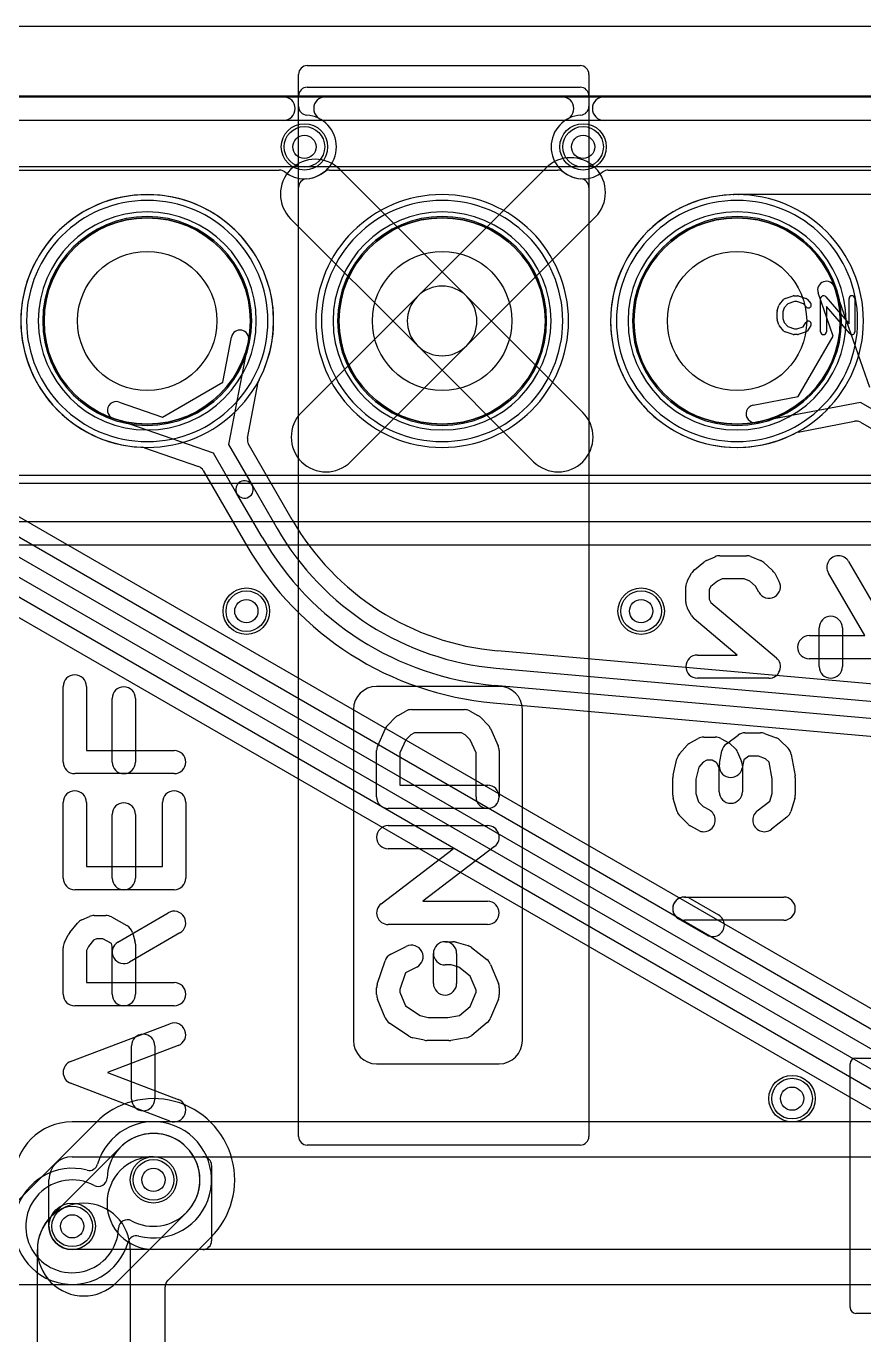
# Model space of a CAD drawing. Extents: x 0 to 57.1, y 0 to 59.8.
# Drawn here: x 11.4 to 18.62, y 48.57 to 59.84 of the extents above; entities that cross this region are included whole.
import ezdxf

# ---------------------------------------------------------------- set-up
doc = ezdxf.new("R2010")
doc.units = 0
for name, color, linetype in [('Hole', 1, 'CONTINUOUS'), ('L1', 3, 'CONTINUOUS'), ('L2', 3, 'CONTINUOUS'), ('L3', 3, 'CONTINUOUS'), ('L4', 3, 'CONTINUOUS'), ('MetalMask-A', 176, 'CONTINUOUS'), ('Outline', 7, 'CONTINUOUS'), ('PartsArea-A', 111, 'CONTINUOUS'), ('PartsArea-B', 111, 'CONTINUOUS'), ('PartsSilk-A', 221, 'CONTINUOUS'), ('PartsSilk-B', 221, 'CONTINUOUS'), ('Resist-A', 2, 'CONTINUOUS'), ('Resist-B', 2, 'CONTINUOUS'), ('Silk-A', 140, 'CONTINUOUS'), ('Silk-B', 140, 'CONTINUOUS')]:
    doc.layers.add(name, color=color, linetype=linetype)

msp = doc.modelspace()

# ---------------------------------------------------------------- linework, layer by layer
at = {"layer": 'Hole'}
for centre, radius in [((13.8, 58.8), 0.1), ((16.2, 58.8), 0.1), ((12.446, 57.3), 0.6), ((14.986, 57.3), 0.6), ((17.526, 57.3), 0.6), ((13.3, 54.8), 0.1), ((16.7, 54.8), 0.1), ((18, 50.6), 0.1), ((12.5, 49.9), 0.1), ((11.8, 49.5), 0.1)]:
    msp.add_circle(centre, radius, dxfattribs=at)
at = {"layer": 'L1'}
for p, q in [((4.46017, 59.23996), (52.83039, 59.23996)), ((14.10513, 58.60513), (15.19813, 57.51213)), ((14.77387, 57.51213), (15.88087, 58.61913)), ((17.51153, 58.38895), (17.49769, 58.38895)), ((20.05153, 58.38895), (17.54047, 58.38895)), ((14.77387, 57.08787), (13.68087, 58.18087)), ((16.30513, 58.19487), (15.19813, 57.08787)), ((13.77387, 56.51213), (14.77387, 57.51213)), ((15.19813, 57.51213), (16.19813, 56.51213)), ((18.3537, 57.16931), (18.22409, 57.54247)), ((18.36579, 57.59169), (18.66554, 56.72869)), ((18.05303, 56.64853), (18.3537, 57.16931)), ((15.19813, 57.08787), (14.19813, 56.08787)), ((15.77387, 56.08787), (14.77387, 57.08787)), ((8.50554, 56.72869), (20.53442, 49.7838)), ((17.66507, 56.5742), (18.05303, 56.64853)), ((20.45942, 49.6539), (8.43054, 56.59879)), ((18.59053, 56.59879), (17.69329, 56.42688)), ((23.31072, 53.87359), (18.59053, 56.59879)), ((8.42812, 56.42695), (32.43747, 42.56512)), ((18.05299, 56.34303), (18.53647, 56.43567)), ((18.58811, 56.42696), (27.98006, 51.00449)), ((32.8121, 43.21495), (10.50149, 56.09597)), ((10.4265, 55.96602), (32.7375, 43.08476)), ((32.6625, 42.95486), (10.3515, 55.83612))]:
    msp.add_line(p, q, dxfattribs=at)
for centre, radius in [((13.8, 58.8), 0.2), ((16.2, 58.8), 0.2), ((12.446, 57.3), 0.889), ((14.986, 57.3), 0.889), ((17.526, 57.3), 0.889), ((13.3, 54.8), 0.2), ((16.7, 54.8), 0.2), ((18, 50.6), 0.2), ((12.5, 49.9), 0.2), ((11.8, 49.5), 0.2)]:
    msp.add_circle(centre, radius, dxfattribs=at)
for centre, radius, start, end in [((13.893, 58.393), 0.3, 45, -135), ((16.093, 58.407), 0.3, -45, 135), ((12.446, 57.3), 1.08904, 90, -90), ((12.446, 57.3), 1.08904, -90, 90), ((14.986, 57.3), 1.08904, 90, -90), ((14.986, 57.3), 1.08904, -90, 90), ((17.52601, 57.29999), 1.08905, 91.818011, 116.568345), ((17.48908, 58.46345), 0.075, -88.181455, -83.407547), ((17.51153, 58.46395), 0.075, -90, -89.289474), ((17.526, 57.3), 1.08904, 89.287628, 90.712372), ((17.54047, 58.46395), 0.075, -90.710526, -90), ((17.5258, 57.2999), 1.08904, 116.556346, -63.422714), ((18.29494, 57.56708), 0.075, 19.154853, -160.846058), ((14.986, 57.3), 0.3, 45, -135), ((14.986, 57.3), 0.3, 135, -45), ((14.986, 57.3), 0.3, -45, 135), ((14.986, 57.3), 0.3, -135, 45), ((13.986, 56.3), 0.3, 135, -45), ((15.986, 56.3), 0.3, -135, 45), ((17.67918, 56.50054), 0.075, 100.843977, -79.153387), ((18.55061, 56.36201), 0.075, 59.999272, 100.866485), ((18.0466, 56.25887), 0.075, 116.530886, 116.582134), ((17.52661, 57.30032), 1.08905, -63.467183, -62.398232), ((18.0671, 56.26937), 0.07501, 100.843977, 118.604973), ((12.49999, 49.89999), 0.50003, -104.652931, 164.252135), ((11.8, 49.5), 0.50005, 75.235092, -15.747243), ((11.94655, 50.05606), 0.075, -104.762617, -15.752305), ((12.35346, 49.34393), 0.075, 75.418981, 164.247695), ((12.35453, 49.34366), 0.075, 75.348593, 76.262082)]:
    msp.add_arc(centre, radius, start, end, dxfattribs=at)
at = {"layer": 'L2'}
for p, q in [((4.46017, 59.23996), (52.83039, 59.23996)), ((12.005, 50.395), (11.16862, 49.55862)), ((11.61716, 49.58284), (12.21716, 50.18284)), ((12.78284, 49.61716), (12.18284, 49.01716)), ((12.62256, 49.03256), (12.995, 49.405)), ((11.5, 43.5), (11.5, 49.3)), ((12.3, 49.3), (12.3, 43.5)), ((12.60004, 43.5), (12.60004, 48.97897))]:
    msp.add_line(p, q, dxfattribs=at)
for centre in [(13.8, 58.8), (16.2, 58.8), (13.3, 54.8), (16.7, 54.8), (18, 50.6), (12.5, 49.9), (11.8, 49.5)]:
    msp.add_circle(centre, 0.2, dxfattribs=at)
for centre, radius, start, end in [((12.446, 57.3), 0.90004, 90, -90), ((12.446, 57.3), 0.90004, -90, 90), ((14.986, 57.3), 0.90004, 90, -90), ((14.986, 57.3), 0.90004, -90, 90), ((17.526, 57.3), 0.90004, 90, -90), ((17.526, 57.3), 0.90004, -90, 90), ((12.50002, 49.90002), 0.70004, -45.002315, 135.002315), ((12.5, 49.9), 0.4, -45, 135), ((11.9, 49.3), 0.4, 0, 180), ((11.9, 49.3), 0.4, 135, -45), ((12.67504, 48.97897), 0.075, 135.005402, 180), ((12.67559, 48.97953), 0.075, 135, 135.605024)]:
    msp.add_arc(centre, radius, start, end, dxfattribs=at)
at = {"layer": 'L3'}
msp.add_line((4.46017, 59.23996), (52.83039, 59.23996), dxfattribs=at)
for centre in [(13.8, 58.8), (16.2, 58.8), (13.3, 54.8), (16.7, 54.8), (18, 50.6)]:
    msp.add_circle(centre, 0.2, dxfattribs=at)
for centre, radius, start, end in [((12.446, 57.3), 0.90004, 90, -90), ((12.446, 57.3), 0.90004, -90, 90), ((14.986, 57.3), 0.90004, 90, -90), ((14.986, 57.3), 0.90004, -90, 90), ((17.526, 57.3), 0.90004, 90, -90), ((17.526, 57.3), 0.90004, -90, 90), ((12.5, 49.9), 0.40004, -118.313948, 177.803842), ((11.8, 49.5), 0.40004, 61.686052, -2.196158), ((12.02531, 49.91821), 0.075, -118.311104, -2.200836), ((12.27469, 49.48179), 0.075, 61.688896, 177.799164)]:
    msp.add_arc(centre, radius, start, end, dxfattribs=at)
at = {"layer": 'L4'}
for p, q in [((4.46017, 59.23996), (52.83039, 59.23996)), ((14.10513, 58.60513), (15.19813, 57.51213)), ((14.77387, 57.51213), (15.88087, 58.61913)), ((14.77387, 57.08787), (13.68087, 58.18087)), ((16.30513, 58.19487), (15.19813, 57.08787)), ((13.77387, 56.51213), (14.77387, 57.51213)), ((15.19813, 57.51213), (16.19813, 56.51213)), ((13.09747, 56.77297), (13.1718, 57.16093)), ((13.31912, 57.13271), (13.1472, 56.23546)), ((15.19813, 57.08787), (14.19813, 56.08787)), ((15.77387, 56.08787), (14.77387, 57.08787)), ((12.57669, 56.4723), (13.09747, 56.77297)), ((13.31033, 56.28952), (13.40297, 56.77301)), ((12.20353, 56.60191), (12.57669, 56.4723)), ((13.0173, 56.16046), (12.15431, 56.46021)), ((12.42389, 56.20775), (12.88892, 56.04623)), ((13.21903, 55.81105), (13.0173, 56.16046)), ((13.1472, 56.23546), (13.34893, 55.88605)), ((13.69456, 55.58748), (13.31904, 56.23791)), ((12.92926, 56.01288), (13.30479, 55.36244)), ((13.43473, 55.43745), (13.21903, 55.81105)), ((13.34893, 55.88605), (13.56463, 55.51245)), ((40.37051, 52.25507), (15.46423, 54.45885)), ((15.451, 54.30941), (27.93935, 53.20439)), ((27.92613, 53.05497), (15.43778, 54.15999)), ((15.42457, 54.01053), (40.33081, 51.80675)), ((28.02467, 50.40004), (11.8, 50.40004)), ((11.8, 50.1), (12.92503, 50.1)), ((12.5, 50.1), (28.02467, 50.1)), ((13, 50.02503), (13, 49.37497)), ((11.6, 49.5), (11.6, 49.9)), ((12.92503, 49.3), (11.8, 49.3)), ((28.02467, 49.3), (12.5, 49.3)), ((10.9, 49), (28.02464, 49))]:
    msp.add_line(p, q, dxfattribs=at)
for centre, radius in [((13.8, 58.8), 0.2), ((16.2, 58.8), 0.2), ((12.446, 57.3), 0.889), ((14.986, 57.3), 0.889), ((17.526, 57.3), 0.889), ((13.3, 54.8), 0.2), ((16.7, 54.8), 0.2), ((18, 50.6), 0.2), ((12.5, 49.9), 0.2), ((11.8, 49.5), 0.2)]:
    msp.add_circle(centre, radius, dxfattribs=at)
for centre, radius, start, end in [((13.893, 58.393), 0.3, 45, -135), ((16.093, 58.407), 0.3, -45, 135), ((12.44599, 57.3), 1.08904, -27.657782, -92.299736), ((14.986, 57.3), 1.08904, 90, -90), ((14.986, 57.3), 1.08904, -90, 90), ((17.526, 57.3), 1.08904, 90, -90), ((17.526, 57.3), 1.08904, -90, 90), ((14.986, 57.3), 0.3, 45, -135), ((14.986, 57.3), 0.3, 135, -45), ((14.986, 57.3), 0.3, -45, 135), ((14.986, 57.3), 0.3, -135, 45), ((13.24546, 57.14682), 0.075, -10.843977, 169.153387), ((13.47663, 56.7589), 0.075, 152.304078, 169.156023), ((13.47702, 56.75967), 0.075, 152.345001, 152.963446), ((12.17892, 56.53106), 0.075, 70.845147, -109.153942), ((13.986, 56.3), 0.3, 135, -45), ((15.986, 56.3), 0.3, -135, 45), ((13.38399, 56.27541), 0.075, 169.156023, -149.999272), ((12.39928, 56.1369), 0.075, 70.845147, 87.699925), ((12.86431, 55.97538), 0.075, 30.000728, 70.845147), ((13.28398, 55.84855), 0.075, 30.000728, -149.999777), ((13.28398, 55.84855), 0.075, -149.999272, 29.999554), ((15.66473, 56.72496), 2.27496, -149.99996, -95.056227), ((15.66473, 56.72497), 2.425, -149.999448, -95.056393), ((15.66474, 56.72497), 2.72504, -149.999777, -95.056287), ((15.66473, 56.72497), 2.575, -149.999443, -95.056376), ((11.8, 49.9), 0.50004, 90, 180), ((11.8, 49.9), 0.2, 90, 180), ((12.5, 49.7), 0.4, 90, -90), ((12.92503, 50.02503), 0.07497, 0, 90), ((11.8, 49.5), 0.2, 180, -90), ((12.92503, 49.37497), 0.07497, -90, 0)]:
    msp.add_arc(centre, radius, start, end, dxfattribs=at)
at = {"layer": 'MetalMask-A'}
for centre, start, end in [((12.446, 57.3), 0, 180), ((14.986, 57.3), 0, 180), ((17.526, 57.3), 0, 180), ((12.446, 57.3), 180, 0), ((14.986, 57.3), 180, 0), ((17.526, 57.3), 180, 0)]:
    msp.add_arc(centre, 0.889, start, end, dxfattribs=at)
at = {"layer": 'Outline'}
msp.add_line((1, 59.84), (53.11, 59.84), dxfattribs=at)
at = {"layer": 'PartsArea-A'}
for p, q in [((5.716, 58.63), (31.876, 58.63)), ((31.876, 55.97), (5.716, 55.97))]:
    msp.add_line(p, q, dxfattribs=at)
at = {"layer": 'PartsArea-B'}
for centre, start, end in [((12.446, 57.3), 0, 180), ((14.986, 57.3), 0, 180), ((17.526, 57.3), 0, 180), ((12.446, 57.3), 180, 0), ((14.986, 57.3), 180, 0), ((17.526, 57.3), 180, 0)]:
    msp.add_arc(centre, 0.889, start, end, dxfattribs=at)
at = {"layer": 'PartsSilk-A'}
for p, q in [((13.75, 50.275), (13.75, 59.425)), ((13.825, 59.5), (16.175, 59.5)), ((16.25, 59.425), (16.25, 50.275)), ((5.216, 59.2316), (32.376, 59.2316)), ((32.376, 59.0284), (5.3176, 59.0284)), ((17.94116, 57.49418), (18.0106, 57.5164)), ((18.01822, 57.51759), (18.046, 57.51759)), ((18.0539, 57.51631), (18.12057, 57.49409)), ((18.28998, 57.50886), (18.49044, 57.27499)), ((17.87214, 57.38894), (17.88603, 57.43339)), ((17.89108, 57.44239), (17.92997, 57.48683)), ((17.93218, 57.41344), (17.921, 57.37766)), ((17.96302, 57.44868), (17.93218, 57.41344)), ((18.02212, 57.46759), (17.96302, 57.44868)), ((18.04194, 57.46759), (18.02212, 57.46759)), ((18.09802, 57.4489), (18.04194, 57.46759)), ((18.12123, 57.42104), (18.09802, 57.4489)), ((18.13188, 57.48637), (18.15965, 57.45304)), ((18.246, 57.20741), (18.246, 57.49259)), ((18.49646, 57.19114), (18.296, 57.42501)), ((18.296, 57.42501), (18.296, 57.20741)), ((18.49044, 57.27499), (18.49044, 57.49259)), ((18.54044, 57.49259), (18.54044, 57.20741)), ((17.871, 57.31852), (17.871, 57.38148)), ((17.88603, 57.26661), (17.87214, 57.31106)), ((17.921, 57.37766), (17.921, 57.32234)), ((17.921, 57.32234), (17.93218, 57.28656)), ((17.93218, 57.28656), (17.96302, 57.25132)), ((18.09623, 57.2505), (18.11924, 57.28732)), ((17.92997, 57.21317), (17.89108, 57.25761)), ((18.0106, 57.1836), (17.94116, 57.20582)), ((17.96302, 57.25132), (18.02212, 57.23241)), ((18.046, 57.18241), (18.01822, 57.18241)), ((18.02212, 57.23241), (18.04194, 57.23241)), ((18.04194, 57.23241), (18.09623, 57.2505)), ((18.12057, 57.20591), (18.0539, 57.18369)), ((18.16164, 57.26082), (18.13387, 57.21638)), ((5.3176, 55.5716), (32.2744, 55.5716)), ((32.376, 55.3684), (5.216, 55.3684)), ((11.72222, 53.5), (11.72222, 54.15185)), ((11.92222, 54.15185), (11.92222, 53.6)), ((15.47778, 54.15185), (14.42222, 54.15185)), ((12.14444, 53.5), (12.14444, 54.04815)), ((12.34444, 54.04815), (12.34444, 53.5)), ((14.22222, 53.95185), (14.22222, 51.1)), ((14.60699, 53.90222), (14.67365, 53.93926)), ((14.72222, 53.95185), (15.17778, 53.95185)), ((15.22635, 53.93926), (15.29301, 53.90222)), ((15.67778, 51.1), (15.67778, 53.95185)), ((14.43103, 53.64104), (14.4977, 53.78919)), ((14.51818, 53.81887), (14.58485, 53.88553)), ((15.31515, 53.88553), (15.38182, 53.81887)), ((15.4023, 53.78919), (15.46897, 53.64104)), ((14.67256, 53.6904), (14.62222, 53.57854)), ((14.71637, 53.7342), (14.67256, 53.6904)), ((14.74814, 53.75185), (14.71637, 53.7342)), ((15.15186, 53.75185), (14.74814, 53.75185)), ((15.18363, 53.7342), (15.15186, 53.75185)), ((15.22744, 53.6904), (15.18363, 53.7342)), ((15.27778, 53.57854), (15.22744, 53.6904)), ((17.12366, 53.6652), (17.19033, 53.70223)), ((17.23889, 53.71481), (17.33889, 53.71481)), ((17.38745, 53.70223), (17.45412, 53.6652)), ((17.43492, 53.65814), (17.53492, 53.73221)), ((17.59444, 53.75185), (17.72778, 53.75185)), ((17.76251, 53.74562), (17.86251, 53.70858)), ((17.89849, 53.68552), (17.96515, 53.61886)), ((11.92222, 53.6), (12.67778, 53.6)), ((14.42222, 53.2), (14.42222, 53.6)), ((14.62222, 53.57854), (14.62222, 53.3)), ((15.27778, 53.2), (15.27778, 53.57854)), ((15.47778, 53.6), (15.47778, 53.2)), ((17.03122, 53.57059), (17.09788, 53.64467)), ((17.37416, 53.48628), (17.39638, 53.59739)), ((17.472, 53.65252), (17.50533, 53.62289)), ((17.53145, 53.58601), (17.56478, 53.50453)), ((17.99286, 53.56587), (18.0262, 53.38068)), ((16.97491, 53.38601), (17.00825, 53.52675)), ((17.19698, 53.4558), (17.17222, 53.35128)), ((17.23538, 53.49847), (17.19698, 53.4558)), ((17.2648, 53.51481), (17.23538, 53.49847)), ((17.31298, 53.51481), (17.2648, 53.51481)), ((17.34736, 53.49571), (17.31298, 53.51481)), ((17.35512, 53.48882), (17.34736, 53.49571)), ((17.37222, 53.44701), (17.35512, 53.48882)), ((17.37222, 53.24444), (17.37222, 53.44701)), ((17.58494, 53.52037), (17.57028, 53.44706)), ((17.57222, 53.46667), (17.57222, 53.24444)), ((17.62744, 53.55185), (17.58494, 53.52037)), ((17.70986, 53.55185), (17.62744, 53.55185)), ((17.77254, 53.52863), (17.70986, 53.55185)), ((17.80157, 53.49959), (17.77254, 53.52863)), ((17.82778, 53.35403), (17.80157, 53.49959)), ((12.67778, 53.4), (11.82222, 53.4)), ((16.97222, 53.21481), (16.97222, 53.36296)), ((17.17222, 53.35128), (17.17222, 53.22949)), ((17.82778, 53.22949), (17.82778, 53.35403)), ((18.02778, 53.36296), (18.02778, 53.21481)), ((14.62222, 53.3), (15.37778, 53.3)), ((17.17222, 53.22949), (17.1941, 53.15659)), ((17.80784, 53.16303), (17.82778, 53.22949)), ((11.72222, 52.5), (11.72222, 53.15185)), ((11.92222, 53.15185), (11.92222, 52.6)), ((12.57778, 52.6), (12.57778, 53.15185)), ((12.77778, 53.15185), (12.77778, 52.5)), ((17.00978, 53.07496), (16.97644, 53.18607)), ((17.1941, 53.15659), (17.23303, 53.11765)), ((17.23303, 53.11765), (17.28746, 53.08742)), ((17.69972, 53.07894), (17.80784, 53.16303)), ((18.02356, 53.18607), (17.99022, 53.07496)), ((12.14444, 52.5), (12.14444, 53.04815)), ((12.34444, 53.04815), (12.34444, 52.5)), ((15.37778, 53.1), (14.52222, 53.1)), ((17.10151, 52.96633), (17.03485, 53.03299)), ((17.95583, 53.02476), (17.8225, 52.92106)), ((14.52222, 52.95185), (15.37778, 52.95185)), ((17.19032, 52.91258), (17.12365, 52.94962)), ((15.43838, 52.77231), (14.81848, 52.3)), ((14.46162, 52.27954), (15.08152, 52.75185)), ((15.08152, 52.75185), (14.52222, 52.75185)), ((11.92222, 52.6), (12.57778, 52.6)), ((12.67778, 52.4), (11.82222, 52.4)), ((17.07222, 52.33704), (17.92778, 52.33704)), ((17.12212, 52.3237), (17.36657, 52.18296)), ((14.81848, 52.3), (15.37778, 52.3)), ((11.77816, 52.02999), (11.84482, 52.11147)), ((11.88161, 52.13953), (11.94828, 52.16916)), ((11.98889, 52.17778), (12.08889, 52.17778)), ((12.13746, 52.16519), (12.27079, 52.09111)), ((12.19419, 51.94942), (12.62753, 52.20127)), ((15.37778, 52.1), (14.52222, 52.1)), ((17.26677, 52.00964), (17.02232, 52.15038)), ((17.92778, 52.13704), (17.07222, 52.13704)), ((11.73278, 51.94473), (11.76612, 52.0114)), ((12.01011, 51.97778), (11.98456, 51.96643)), ((12.06298, 51.97778), (12.01011, 51.97778)), ((12.13812, 51.93603), (12.06298, 51.97778)), ((12.72803, 52.02835), (12.29469, 51.7765)), ((12.318, 52.03243), (12.34022, 51.95836)), ((11.72222, 51.5), (11.72222, 51.9)), ((11.94002, 51.91198), (11.92222, 51.87639)), ((11.92222, 51.87639), (11.92222, 51.6)), ((11.98456, 51.96643), (11.94002, 51.91198)), ((12.14444, 51.91495), (12.13812, 51.93603)), ((12.14444, 51.5), (12.14444, 51.91495)), ((12.34444, 51.92963), (12.34444, 51.5)), ((14.54417, 51.845), (14.6775, 51.91166)), ((15.01111, 51.95185), (15.07778, 51.95185)), ((15.10619, 51.94773), (15.20619, 51.9181)), ((15.23917, 51.90116), (15.3725, 51.79746)), ((14.42735, 51.58718), (14.49402, 51.78718)), ((14.91111, 51.59259), (14.91111, 51.85185)), ((15.06328, 51.75185), (15.01111, 51.75185)), ((15.13128, 51.7317), (15.06328, 51.75185)), ((15.11111, 51.85185), (15.11111, 51.59259)), ((15.40366, 51.75639), (15.47033, 51.59343)), ((14.67066, 51.68464), (14.62222, 51.53933)), ((14.76694, 51.73278), (14.67066, 51.68464)), ((15.22866, 51.65596), (15.13128, 51.7317)), ((15.27778, 51.5359), (15.22866, 51.65596)), ((11.92222, 51.6), (12.67778, 51.6)), ((14.42222, 51.4963), (14.42222, 51.55556)), ((14.62222, 51.53933), (14.62222, 51.51596)), ((15.27778, 51.51596), (15.27778, 51.5359)), ((15.47778, 51.55556), (15.47778, 51.4963)), ((14.49634, 51.29547), (14.42967, 51.45844)), ((14.62222, 51.51596), (14.66985, 51.39954)), ((15.22798, 51.39422), (15.27778, 51.51596)), ((15.47033, 51.45844), (15.40366, 51.29547)), ((12.67778, 51.4), (11.82222, 51.4)), ((14.66985, 51.39954), (14.79549, 51.31579)), ((14.79549, 51.31579), (14.86654, 51.3)), ((15.03616, 51.3), (15.13459, 51.3164)), ((15.13459, 51.3164), (15.22798, 51.39422)), ((11.78662, 50.91938), (12.64218, 51.2453)), ((14.70009, 51.13901), (14.53342, 51.25012)), ((14.86654, 51.3), (15.03616, 51.3)), ((15.37513, 51.25651), (15.2418, 51.1454)), ((14.83387, 51.10238), (14.73387, 51.1246)), ((15.04444, 51.1), (14.85556, 51.1)), ((15.19422, 51.12358), (15.06088, 51.10136)), ((12.71338, 51.0584), (12.10312, 50.82593)), ((12.31111, 50.5963), (12.31111, 51.05556)), ((12.51111, 51.05556), (12.51111, 50.5963)), ((14.42222, 50.9), (15.47778, 50.9)), ((18.5, 48.8), (18.5, 50.9)), ((18.55, 50.95), (26.25, 50.95)), ((12.10312, 50.82593), (12.71338, 50.59345)), ((12.64218, 50.40655), (11.78662, 50.73248)), ((16.175, 50.2), (13.825, 50.2)), ((26.25, 48.75), (18.55, 48.75))]:
    msp.add_line(p, q, dxfattribs=at)
for centre, radius, start, end in [((13.825, 59.425), 0.075, 90, 180), ((16.175, 59.425), 0.075, 0, 90), ((14.986, 57.3), 1.039, 90, -90), ((14.986, 57.3), 1.039, -90, 90), ((18.01822, 57.49259), 0.025, 90, 107.746418), ((18.046, 57.49259), 0.025, 71.579545, 90), ((18.271, 57.49259), 0.025, 40.603781, 180), ((18.51544, 57.49259), 0.025, 0, 180), ((17.90989, 57.42593), 0.025, 138.811918, 162.637772), ((17.94878, 57.47037), 0.025, 107.746418, 138.811918), ((18.11267, 57.47037), 0.025, 39.790899, 71.579545), ((18.14044, 57.43704), 0.025, -140.209101, 39.800498), ((17.896, 57.38148), 0.025, 162.637772, 180), ((17.896, 57.31852), 0.025, 180, -162.637772), ((18.14044, 57.27407), 0.025, -32.005383, 147.999253), ((17.90989, 57.27407), 0.025, -162.637772, -138.811918), ((17.94878, 57.22963), 0.025, -138.811918, -107.746418), ((18.01822, 57.20741), 0.025, -107.746418, -90), ((18.046, 57.20741), 0.025, -90, -71.579545), ((18.11267, 57.22963), 0.025, -71.579545, -32.005383), ((18.271, 57.20741), 0.025, 180, 0), ((18.51544, 57.20741), 0.025, -139.396219, 0), ((11.82222, 54.15185), 0.1, 0, 180), ((12.24444, 54.04815), 0.1, 0, 180), ((14.42222, 53.95185), 0.2, 90, 180), ((15.47778, 53.95185), 0.2, 0, 90), ((14.65556, 53.81481), 0.1, 119.059056, 134.995703), ((14.72222, 53.85185), 0.1, 90, 119.058983), ((15.17778, 53.85185), 0.1, 60.940944, 90), ((15.24444, 53.81481), 0.1, 45.004051, 60.941017), ((14.58889, 53.74815), 0.1, 134.995949, 155.771451), ((15.31111, 53.74815), 0.1, 24.230097, 45.004297), ((17.23889, 53.61481), 0.1, 90, 119.048766), ((17.33889, 53.61481), 0.1, 60.948735, 90), ((17.59444, 53.65185), 0.1, 90, 126.527348), ((17.72778, 53.65185), 0.1, 69.676664, 90), ((17.82778, 53.61481), 0.1, 45, 69.67537), ((12.67778, 53.5), 0.1, -90, 90), ((14.52222, 53.6), 0.1, 155.769903, 180), ((15.37778, 53.6), 0.1, 0, 24.228549), ((17.10556, 53.5037), 0.1, 138.019601, 166.672831), ((17.17222, 53.57778), 0.1, 119.051265, 138.017916), ((17.49444, 53.57778), 0.1, 126.526127, 168.691059), ((17.40556, 53.57778), 0.1, 48.364557, 60.951234), ((17.43889, 53.54815), 0.1, 22.246131, 48.36326), ((17.89444, 53.54815), 0.1, 10.206455, 45), ((11.82222, 53.5), 0.1, 180, -90), ((12.24444, 53.5), 0.1, 180, 0), ((17.47222, 53.46667), 0.1, 168.691191, -11.308941), ((17.47222, 53.46667), 0.1, 0, 22.247381), ((17.07222, 53.36296), 0.1, 166.673855, 180), ((17.92778, 53.36296), 0.1, 0, 10.205712), ((11.82222, 53.15185), 0.1, 0, 180), ((12.67778, 53.15185), 0.1, 0, 180), ((15.37778, 53.2), 0.1, -90, 90), ((17.47222, 53.24444), 0.1, 180, 0), ((12.24444, 53.04815), 0.1, 0, 180), ((14.52222, 53.2), 0.1, 180, -90), ((15.37778, 53.2), 0.1, 180, 0), ((17.07222, 53.21481), 0.1, 180, -163.297444), ((17.92778, 53.21481), 0.1, -16.702537, 0), ((17.10556, 53.1037), 0.1, -163.297463, -135), ((17.23889, 53), 0.1, -119.056274, 60.944666), ((17.76111, 53), 0.1, 127.871466, -52.125314), ((17.89444, 53.1037), 0.1, -52.128534, -16.702556), ((14.52222, 52.85185), 0.1, 90, -90), ((15.37778, 52.85185), 0.1, -52.69692, 90), ((17.17222, 53.03704), 0.1, -135, -119.055334), ((11.82222, 52.5), 0.1, 180, -90), ((12.24444, 52.5), 0.1, 180, 0), ((12.67778, 52.5), 0.1, -90, 0), ((17.07222, 52.23704), 0.1, 60.066081, -119.930818), ((17.07222, 52.23704), 0.1, 90, -90), ((17.92778, 52.23704), 0.1, -90, 90), ((12.67778, 52.11481), 0.1, -59.835119, 120.164442), ((14.52222, 52.2), 0.1, 127.30308, -90), ((15.37778, 52.2), 0.1, -90, 90), ((11.92222, 52.04815), 0.1, 113.960744, 140.712891), ((11.98889, 52.07778), 0.1, 90, 113.961692), ((12.08889, 52.07778), 0.1, 60.940944, 90), ((12.22222, 52.0037), 0.1, 16.697049, 60.942842), ((17.31667, 52.0963), 0.1, -119.933919, 60.069182), ((11.85556, 51.96667), 0.1, 140.713818, 153.431511), ((11.82222, 51.9), 0.1, 153.429824, 180), ((12.24444, 51.86296), 0.1, 120.164881, -59.835558), ((12.24444, 51.92963), 0.1, 0, 16.698535), ((14.72222, 51.82222), 0.1, -63.434949, 116.563332), ((15.01111, 51.85185), 0.1, 90, -90), ((15.01111, 51.85185), 0.1, 0, 180), ((15.07778, 51.85185), 0.1, 73.495028, 90), ((15.17778, 51.82222), 0.1, 52.128534, 73.495028), ((14.58889, 51.75556), 0.1, 116.565051, 161.566863), ((15.31111, 51.71852), 0.1, 22.253604, 52.128534), ((12.67778, 51.5), 0.1, -90, 90), ((14.52222, 51.55556), 0.1, 161.566863, 180), ((15.01111, 51.59259), 0.1, 180, 0), ((15.37778, 51.55556), 0.1, 0, 22.253604), ((11.82222, 51.5), 0.1, 180, -90), ((12.24444, 51.5), 0.1, 180, 0), ((14.52222, 51.4963), 0.1, 180, -157.751699), ((15.37778, 51.4963), 0.1, -22.2483, 0), ((12.67778, 51.15185), 0.1, -69.145542, 110.854012), ((14.58889, 51.33333), 0.1, -157.7517, -123.688478), ((15.31111, 51.33333), 0.1, -50.192962, -22.248301), ((12.41111, 51.05556), 0.1, 0, 180), ((14.42222, 51.1), 0.2, 180, -90), ((14.75556, 51.22222), 0.1, -123.688478, -102.526943), ((14.85556, 51.2), 0.1, -102.526943, -90), ((15.04444, 51.2), 0.1, -90, -80.537678), ((15.17778, 51.22222), 0.1, -80.537678, -50.192962), ((15.47778, 51.1), 0.2, -90, 0), ((11.82222, 50.82593), 0.1, 110.854458, -110.854597), ((18.55, 50.9), 0.05, 90, 180), ((12.41111, 50.5963), 0.1, 180, 0), ((12.67778, 50.5), 0.1, -110.854458, 69.145403), ((13.825, 50.275), 0.075, 180, -90), ((16.175, 50.275), 0.075, -90, 0), ((18.55, 48.8), 0.05, 180, -90)]:
    msp.add_arc(centre, radius, start, end, dxfattribs=at)
at = {"layer": 'PartsSilk-B'}
for p, q in [((8.81651, 58.6), (13.58349, 58.6)), ((14.01651, 58.6), (15.98349, 58.6)), ((16.41651, 58.6), (21.18349, 58.6)), ((30.6, 55.9), (7, 55.9))]:
    msp.add_line(p, q, dxfattribs=at)
for centre, radius, start, end in [((13.58349, 58.525), 0.075, 51.783994, 90), ((13.8, 58.8), 0.275, -128.213046, -51.786954), ((14.01651, 58.525), 0.075, 90, 128.216006), ((15.98349, 58.525), 0.075, 51.783994, 90), ((16.2, 58.8), 0.275, -128.213046, -51.786954), ((16.41651, 58.525), 0.075, 90, 128.216006), ((12.446, 57.3), 1.039, 90, -90), ((12.446, 57.3), 1.039, -90, 90), ((14.986, 57.3), 1.039, 90, -90), ((14.986, 57.3), 1.039, -90, 90), ((17.526, 57.3), 1.039, 90, -90), ((17.526, 57.3), 1.039, -90, 90)]:
    msp.add_arc(centre, radius, start, end, dxfattribs=at)
at = {"layer": 'Resist-A'}
for centre, radius in [((13.8, 58.8), 0.175), ((16.2, 58.8), 0.175), ((12.446, 57.3), 0.889), ((14.986, 57.3), 0.889), ((17.526, 57.3), 0.889), ((13.3, 54.8), 0.175), ((16.7, 54.8), 0.175), ((18, 50.6), 0.175), ((12.5, 49.9), 0.175), ((11.8, 49.5), 0.175)]:
    msp.add_circle(centre, radius, dxfattribs=at)
for centre, start, end in [((12.446, 57.3), 0, 180), ((14.986, 57.3), 0, 180), ((17.526, 57.3), 0, 180), ((12.446, 57.3), 180, 0), ((14.986, 57.3), 180, 0), ((17.526, 57.3), 180, 0)]:
    msp.add_arc(centre, 0.939, start, end, dxfattribs=at)
at = {"layer": 'Resist-B'}
for centre, radius in [((13.8, 58.8), 0.175), ((16.2, 58.8), 0.175), ((12.446, 57.3), 0.889), ((14.986, 57.3), 0.889), ((17.526, 57.3), 0.889), ((13.3, 54.8), 0.175), ((16.7, 54.8), 0.175), ((18, 50.6), 0.175), ((12.5, 49.9), 0.175), ((11.8, 49.5), 0.175)]:
    msp.add_circle(centre, radius, dxfattribs=at)
for centre, start, end in [((12.446, 57.3), 0, 180), ((14.986, 57.3), 0, 180), ((17.526, 57.3), 0, 180), ((12.446, 57.3), 180, 0), ((14.986, 57.3), 180, 0), ((17.526, 57.3), 180, 0)]:
    msp.add_arc(centre, 0.939, start, end, dxfattribs=at)
at = {"layer": 'Silk-A'}
for p, q in [((13.825, 59.3145), (16.175, 59.3145)), ((8.78146, 59.2316), (13.61854, 59.2316)), ((13.75, 59.14911), (13.75, 59.2395)), ((13.98146, 59.2316), (16.01854, 59.2316)), ((16.25, 59.2395), (16.25, 59.14911)), ((16.38146, 59.2316), (21.21854, 59.2316)), ((13.61854, 59.0284), (8.78146, 59.0284)), ((16.01854, 59.0284), (13.98146, 59.0284)), ((21.21854, 59.0284), (16.38146, 59.0284)), ((13.75, 50.275), (13.75, 58.45089)), ((16.25, 58.45089), (16.25, 50.275)), ((7.432, 55.5716), (30.53759, 55.5716)), ((30.53759, 55.3684), (7.432, 55.3684)), ((11.72222, 53.5), (11.72222, 54.15185)), ((11.92222, 54.15185), (11.92222, 53.6)), ((15.47778, 54.15185), (14.42222, 54.15185)), ((12.14444, 53.5), (12.14444, 54.04815)), ((12.34444, 54.04815), (12.34444, 53.5)), ((14.22222, 53.95185), (14.22222, 51.1)), ((14.60699, 53.90222), (14.67365, 53.93926)), ((14.72222, 53.95185), (15.17778, 53.95185)), ((15.22635, 53.93926), (15.29301, 53.90222)), ((15.67778, 51.1), (15.67778, 53.95185)), ((14.43103, 53.64104), (14.4977, 53.78919)), ((14.51818, 53.81887), (14.58485, 53.88553)), ((15.31515, 53.88553), (15.38182, 53.81887)), ((15.4023, 53.78919), (15.46897, 53.64104)), ((14.67256, 53.6904), (14.62222, 53.57854)), ((14.71637, 53.7342), (14.67256, 53.6904)), ((14.74814, 53.75185), (14.71637, 53.7342)), ((15.15186, 53.75185), (14.74814, 53.75185)), ((15.18363, 53.7342), (15.15186, 53.75185)), ((15.22744, 53.6904), (15.18363, 53.7342)), ((15.27778, 53.57854), (15.22744, 53.6904)), ((17.12366, 53.6652), (17.19033, 53.70223)), ((17.23889, 53.71481), (17.33889, 53.71481)), ((17.38745, 53.70223), (17.45412, 53.6652)), ((17.43492, 53.65814), (17.53492, 53.73221)), ((17.59444, 53.75185), (17.72778, 53.75185)), ((17.76251, 53.74562), (17.86251, 53.70858)), ((17.89849, 53.68552), (17.96515, 53.61886)), ((11.92222, 53.6), (12.67778, 53.6)), ((14.42222, 53.2), (14.42222, 53.6)), ((14.62222, 53.57854), (14.62222, 53.3)), ((15.27778, 53.2), (15.27778, 53.57854)), ((15.47778, 53.6), (15.47778, 53.2)), ((17.03122, 53.57059), (17.09788, 53.64467)), ((17.37416, 53.48628), (17.39638, 53.59739)), ((17.472, 53.65252), (17.50533, 53.62289)), ((17.53145, 53.58601), (17.56478, 53.50453)), ((17.99286, 53.56587), (18.0262, 53.38068)), ((16.97491, 53.38601), (17.00825, 53.52675)), ((17.19698, 53.4558), (17.17222, 53.35128)), ((17.23538, 53.49847), (17.19698, 53.4558)), ((17.2648, 53.51481), (17.23538, 53.49847)), ((17.31298, 53.51481), (17.2648, 53.51481)), ((17.34736, 53.49571), (17.31298, 53.51481)), ((17.35512, 53.48882), (17.34736, 53.49571)), ((17.37222, 53.44701), (17.35512, 53.48882)), ((17.37222, 53.24444), (17.37222, 53.44701)), ((17.58494, 53.52037), (17.57028, 53.44706)), ((17.57222, 53.46667), (17.57222, 53.24444)), ((17.62744, 53.55185), (17.58494, 53.52037)), ((17.70986, 53.55185), (17.62744, 53.55185)), ((17.77254, 53.52863), (17.70986, 53.55185)), ((17.80157, 53.49959), (17.77254, 53.52863)), ((17.82778, 53.35403), (17.80157, 53.49959)), ((12.67778, 53.4), (11.82222, 53.4)), ((16.97222, 53.21481), (16.97222, 53.36296)), ((17.17222, 53.35128), (17.17222, 53.22949)), ((17.82778, 53.22949), (17.82778, 53.35403)), ((18.02778, 53.36296), (18.02778, 53.21481)), ((14.62222, 53.3), (15.37778, 53.3)), ((17.17222, 53.22949), (17.1941, 53.15659)), ((17.80784, 53.16303), (17.82778, 53.22949)), ((11.72222, 52.5), (11.72222, 53.15185)), ((11.92222, 53.15185), (11.92222, 52.6)), ((12.57778, 52.6), (12.57778, 53.15185)), ((12.77778, 53.15185), (12.77778, 52.5)), ((17.00978, 53.07496), (16.97644, 53.18607)), ((17.1941, 53.15659), (17.23303, 53.11765)), ((17.23303, 53.11765), (17.28746, 53.08742)), ((17.69972, 53.07894), (17.80784, 53.16303)), ((18.02356, 53.18607), (17.99022, 53.07496)), ((12.14444, 52.5), (12.14444, 53.04815)), ((12.34444, 53.04815), (12.34444, 52.5)), ((15.37778, 53.1), (14.52222, 53.1)), ((17.10151, 52.96633), (17.03485, 53.03299)), ((17.95583, 53.02476), (17.8225, 52.92106)), ((14.52222, 52.95185), (15.37778, 52.95185)), ((17.19032, 52.91258), (17.12365, 52.94962)), ((15.43838, 52.77231), (14.81848, 52.3)), ((14.46162, 52.27954), (15.08152, 52.75185)), ((15.08152, 52.75185), (14.52222, 52.75185)), ((11.92222, 52.6), (12.57778, 52.6)), ((12.67778, 52.4), (11.82222, 52.4)), ((17.07222, 52.33704), (17.92778, 52.33704)), ((17.12212, 52.3237), (17.36657, 52.18296)), ((14.81848, 52.3), (15.37778, 52.3)), ((11.77816, 52.02999), (11.84482, 52.11147)), ((11.88161, 52.13953), (11.94828, 52.16916)), ((11.98889, 52.17778), (12.08889, 52.17778)), ((12.13746, 52.16519), (12.27079, 52.09111)), ((12.19419, 51.94942), (12.62753, 52.20127)), ((15.37778, 52.1), (14.52222, 52.1)), ((17.26677, 52.00964), (17.02232, 52.15038)), ((17.92778, 52.13704), (17.07222, 52.13704)), ((11.73278, 51.94473), (11.76612, 52.0114)), ((12.01011, 51.97778), (11.98456, 51.96643)), ((12.06298, 51.97778), (12.01011, 51.97778)), ((12.13812, 51.93603), (12.06298, 51.97778)), ((12.72803, 52.02835), (12.29469, 51.7765)), ((12.318, 52.03243), (12.34022, 51.95836)), ((11.72222, 51.5), (11.72222, 51.9)), ((11.94002, 51.91198), (11.92222, 51.87639)), ((11.92222, 51.87639), (11.92222, 51.6)), ((11.98456, 51.96643), (11.94002, 51.91198)), ((12.14444, 51.91495), (12.13812, 51.93603)), ((12.14444, 51.5), (12.14444, 51.91495)), ((12.34444, 51.92963), (12.34444, 51.5)), ((14.54417, 51.845), (14.6775, 51.91166)), ((15.01111, 51.95185), (15.07778, 51.95185)), ((15.10619, 51.94773), (15.20619, 51.9181)), ((15.23917, 51.90116), (15.3725, 51.79746)), ((14.42735, 51.58718), (14.49402, 51.78718)), ((14.91111, 51.59259), (14.91111, 51.85185)), ((15.06328, 51.75185), (15.01111, 51.75185)), ((15.13128, 51.7317), (15.06328, 51.75185)), ((15.11111, 51.85185), (15.11111, 51.59259)), ((15.40366, 51.75639), (15.47033, 51.59343)), ((14.67066, 51.68464), (14.62222, 51.53933)), ((14.76694, 51.73278), (14.67066, 51.68464)), ((15.22866, 51.65596), (15.13128, 51.7317)), ((15.27778, 51.5359), (15.22866, 51.65596)), ((11.92222, 51.6), (12.67778, 51.6)), ((14.42222, 51.4963), (14.42222, 51.55556)), ((14.62222, 51.53933), (14.62222, 51.51596)), ((15.27778, 51.51596), (15.27778, 51.5359)), ((15.47778, 51.55556), (15.47778, 51.4963)), ((14.49634, 51.29547), (14.42967, 51.45844)), ((14.62222, 51.51596), (14.66985, 51.39954)), ((15.22798, 51.39422), (15.27778, 51.51596)), ((15.47033, 51.45844), (15.40366, 51.29547)), ((12.67778, 51.4), (11.82222, 51.4)), ((14.66985, 51.39954), (14.79549, 51.31579)), ((14.79549, 51.31579), (14.86654, 51.3)), ((15.03616, 51.3), (15.13459, 51.3164)), ((15.13459, 51.3164), (15.22798, 51.39422)), ((11.78662, 50.91938), (12.64218, 51.2453)), ((14.70009, 51.13901), (14.53342, 51.25012)), ((14.86654, 51.3), (15.03616, 51.3)), ((15.37513, 51.25651), (15.2418, 51.1454)), ((14.83387, 51.10238), (14.73387, 51.1246)), ((15.04444, 51.1), (14.85556, 51.1)), ((15.19422, 51.12358), (15.06088, 51.10136)), ((12.71338, 51.0584), (12.10312, 50.82593)), ((12.31111, 50.5963), (12.31111, 51.05556)), ((12.51111, 51.05556), (12.51111, 50.5963)), ((14.42222, 50.9), (15.47778, 50.9)), ((18.5, 48.8), (18.5, 50.9)), ((18.55, 50.95), (26.25, 50.95)), ((12.10312, 50.82593), (12.71338, 50.59345)), ((12.64218, 50.40655), (11.78662, 50.73248)), ((16.175, 50.2), (13.825, 50.2)), ((26.25, 48.75), (18.55, 48.75))]:
    msp.add_line(p, q, dxfattribs=at)
for centre, radius, start, end in [((13.825, 59.2395), 0.075, 90, 180), ((16.175, 59.2395), 0.075, 0, 90), ((13.61854, 59.13), 0.1016, -90, 90), ((13.98146, 59.13), 0.1016, 90, -90), ((16.01854, 59.13), 0.1016, -90, 90), ((16.38146, 59.13), 0.1016, 90, -90), ((13.825, 59.14911), 0.075, 180, -94.098135), ((16.175, 59.14911), 0.075, -85.901865, 0), ((13.8, 58.8), 0.275, -85.904586, 85.904586), ((16.2, 58.8), 0.275, 94.095414, -94.095414), ((13.825, 58.45089), 0.075, 94.098135, 180), ((16.175, 58.45089), 0.075, 0, 85.901865), ((14.986, 57.3), 1.039, 90, -90), ((14.986, 57.3), 1.039, -90, 90), ((11.82222, 54.15185), 0.1, 0, 180), ((12.24444, 54.04815), 0.1, 0, 180), ((14.42222, 53.95185), 0.2, 90, 180), ((15.47778, 53.95185), 0.2, 0, 90), ((14.65556, 53.81481), 0.1, 119.059056, 134.995703), ((14.72222, 53.85185), 0.1, 90, 119.058983), ((15.17778, 53.85185), 0.1, 60.940944, 90), ((15.24444, 53.81481), 0.1, 45.004051, 60.941017), ((14.58889, 53.74815), 0.1, 134.995949, 155.771451), ((15.31111, 53.74815), 0.1, 24.230097, 45.004297), ((17.23889, 53.61481), 0.1, 90, 119.048766), ((17.33889, 53.61481), 0.1, 60.948735, 90), ((17.59444, 53.65185), 0.1, 90, 126.527348), ((17.72778, 53.65185), 0.1, 69.676664, 90), ((17.82778, 53.61481), 0.1, 45, 69.67537), ((12.67778, 53.5), 0.1, -90, 90), ((14.52222, 53.6), 0.1, 155.769903, 180), ((15.37778, 53.6), 0.1, 0, 24.228549), ((17.10556, 53.5037), 0.1, 138.019601, 166.672831), ((17.17222, 53.57778), 0.1, 119.051265, 138.017916), ((17.49444, 53.57778), 0.1, 126.526127, 168.691059), ((17.40556, 53.57778), 0.1, 48.364557, 60.951234), ((17.43889, 53.54815), 0.1, 22.246131, 48.36326), ((17.89444, 53.54815), 0.1, 10.206455, 45), ((11.82222, 53.5), 0.1, 180, -90), ((12.24444, 53.5), 0.1, 180, 0), ((17.47222, 53.46667), 0.1, 168.691191, -11.308941), ((17.47222, 53.46667), 0.1, 0, 22.247381), ((17.07222, 53.36296), 0.1, 166.673855, 180), ((17.92778, 53.36296), 0.1, 0, 10.205712), ((11.82222, 53.15185), 0.1, 0, 180), ((12.67778, 53.15185), 0.1, 0, 180), ((15.37778, 53.2), 0.1, -90, 90), ((17.47222, 53.24444), 0.1, 180, 0), ((12.24444, 53.04815), 0.1, 0, 180), ((14.52222, 53.2), 0.1, 180, -90), ((15.37778, 53.2), 0.1, 180, 0), ((17.07222, 53.21481), 0.1, 180, -163.297444), ((17.92778, 53.21481), 0.1, -16.702537, 0), ((17.10556, 53.1037), 0.1, -163.297463, -135), ((17.23889, 53), 0.1, -119.056274, 60.944666), ((17.76111, 53), 0.1, 127.871466, -52.125314), ((17.89444, 53.1037), 0.1, -52.128534, -16.702556), ((14.52222, 52.85185), 0.1, 90, -90), ((15.37778, 52.85185), 0.1, -52.69692, 90), ((17.17222, 53.03704), 0.1, -135, -119.055334), ((11.82222, 52.5), 0.1, 180, -90), ((12.24444, 52.5), 0.1, 180, 0), ((12.67778, 52.5), 0.1, -90, 0), ((17.07222, 52.23704), 0.1, 60.066081, -119.930818), ((17.07222, 52.23704), 0.1, 90, -90), ((17.92778, 52.23704), 0.1, -90, 90), ((12.67778, 52.11481), 0.1, -59.835119, 120.164442), ((14.52222, 52.2), 0.1, 127.30308, -90), ((15.37778, 52.2), 0.1, -90, 90), ((11.92222, 52.04815), 0.1, 113.960744, 140.712891), ((11.98889, 52.07778), 0.1, 90, 113.961692), ((12.08889, 52.07778), 0.1, 60.940944, 90), ((12.22222, 52.0037), 0.1, 16.697049, 60.942842), ((17.31667, 52.0963), 0.1, -119.933919, 60.069182), ((11.85556, 51.96667), 0.1, 140.713818, 153.431511), ((11.82222, 51.9), 0.1, 153.429824, 180), ((12.24444, 51.86296), 0.1, 120.164881, -59.835558), ((12.24444, 51.92963), 0.1, 0, 16.698535), ((14.72222, 51.82222), 0.1, -63.434949, 116.563332), ((15.01111, 51.85185), 0.1, 90, -90), ((15.01111, 51.85185), 0.1, 0, 180), ((15.07778, 51.85185), 0.1, 73.495028, 90), ((15.17778, 51.82222), 0.1, 52.128534, 73.495028), ((14.58889, 51.75556), 0.1, 116.565051, 161.566863), ((15.31111, 51.71852), 0.1, 22.253604, 52.128534), ((12.67778, 51.5), 0.1, -90, 90), ((14.52222, 51.55556), 0.1, 161.566863, 180), ((15.01111, 51.59259), 0.1, 180, 0), ((15.37778, 51.55556), 0.1, 0, 22.253604), ((11.82222, 51.5), 0.1, 180, -90), ((12.24444, 51.5), 0.1, 180, 0), ((14.52222, 51.4963), 0.1, 180, -157.751699), ((15.37778, 51.4963), 0.1, -22.2483, 0), ((12.67778, 51.15185), 0.1, -69.145542, 110.854012), ((14.58889, 51.33333), 0.1, -157.7517, -123.688478), ((15.31111, 51.33333), 0.1, -50.192962, -22.248301), ((12.41111, 51.05556), 0.1, 0, 180), ((14.42222, 51.1), 0.2, 180, -90), ((14.75556, 51.22222), 0.1, -123.688478, -102.526943), ((14.85556, 51.2), 0.1, -102.526943, -90), ((15.04444, 51.2), 0.1, -90, -80.537678), ((15.17778, 51.22222), 0.1, -80.537678, -50.192962), ((15.47778, 51.1), 0.2, -90, 0), ((11.82222, 50.82593), 0.1, 110.854458, -110.854597), ((18.55, 50.9), 0.05, 90, 180), ((12.41111, 50.5963), 0.1, 180, 0), ((12.67778, 50.5), 0.1, -110.854458, 69.145403), ((13.825, 50.275), 0.075, 180, -90), ((16.175, 50.275), 0.075, -90, 0), ((18.55, 48.8), 0.05, 180, -90)]:
    msp.add_arc(centre, radius, start, end, dxfattribs=at)
at = {"layer": 'Silk-B'}
for p, q in [((8.81651, 58.6), (13.58349, 58.6)), ((14.01651, 58.6), (15.98349, 58.6)), ((16.41651, 58.6), (21.18349, 58.6)), ((30.6, 55.9), (7, 55.9)), ((17.26266, 55.23563), (17.33674, 55.26897)), ((17.37778, 55.27778), (17.60741, 55.27778)), ((17.64528, 55.27033), (17.72676, 55.23699)), ((17.1589, 55.15518), (17.24038, 55.22184)), ((17.75578, 55.21877), (17.82985, 55.15211)), ((18.48648, 55.22799), (18.88648, 54.5391)), ((17.09777, 55.05967), (17.1348, 55.12634)), ((17.35679, 55.05867), (17.30035, 55.0125)), ((17.39925, 55.07778), (17.35679, 55.05867)), ((17.58774, 55.07778), (17.39925, 55.07778)), ((17.63492, 55.05847), (17.58774, 55.07778)), ((17.68365, 55.01462), (17.63492, 55.05847)), ((17.85038, 55.12635), (17.88742, 55.05968)), ((18.6263, 54.58889), (18.31352, 55.12757)), ((17.08519, 54.87778), (17.08519, 55.01111)), ((17.30035, 55.0125), (17.28519, 54.9852)), ((17.28519, 54.9852), (17.28519, 54.90369)), ((17.71258, 54.96254), (17.68365, 55.01462)), ((17.1348, 54.76255), (17.09777, 54.82922)), ((17.28519, 54.90369), (17.30077, 54.87564)), ((17.30077, 54.87564), (17.86459, 54.39856)), ((17.52701, 54.42222), (17.15763, 54.73477)), ((18.14815, 54.58889), (18.6263, 54.58889)), ((18.23333, 54.32222), (18.23333, 54.65556)), ((18.43333, 54.65556), (18.43333, 54.32222)), ((17.18519, 54.42222), (17.52701, 54.42222)), ((18.8, 54.38889), (18.14815, 54.38889)), ((17.8, 54.22222), (17.18519, 54.22222))]:
    msp.add_line(p, q, dxfattribs=at)
for centre, radius, start, end in [((13.58349, 58.525), 0.075, 51.783994, 90), ((13.8, 58.8), 0.275, -128.213046, -51.786954), ((14.01651, 58.525), 0.075, 90, 128.216006), ((15.98349, 58.525), 0.075, 51.783994, 90), ((16.2, 58.8), 0.275, -128.213046, -51.786954), ((16.41651, 58.525), 0.075, 90, 128.216006), ((12.446, 57.3), 1.039, 90, -90), ((12.446, 57.3), 1.039, -90, 90), ((14.986, 57.3), 1.039, 90, -90), ((14.986, 57.3), 1.039, -90, 90), ((17.526, 57.3), 1.039, 90, -90), ((17.526, 57.3), 1.039, -90, 90), ((17.37778, 55.17778), 0.1, 90, 114.230097), ((17.60741, 55.17778), 0.1, 67.746396, 90), ((18.4, 55.17778), 0.1, 30.139308, -149.858655), ((17.22222, 55.07778), 0.1, 129.286182, 150.948735), ((17.3037, 55.14444), 0.1, 114.230097, 129.286182), ((17.68889, 55.14444), 0.1, 48.015769, 67.746396), ((17.76296, 55.07778), 0.1, 29.056274, 48.015769), ((17.18519, 55.01111), 0.1, 150.948735, 180), ((17.8, 55.01111), 0.1, -150.943726, 29.055334), ((17.18519, 54.87778), 0.1, 180, -150.948735), ((17.22222, 54.81111), 0.1, -150.948735, -130.234003), ((18.33333, 54.65556), 0.1, 0, 180), ((18.14815, 54.48889), 0.1, 90, -90), ((17.18519, 54.32222), 0.1, 90, -90), ((17.8, 54.32222), 0.1, -90, 49.763686), ((18.33333, 54.32222), 0.1, 180, 0)]:
    msp.add_arc(centre, radius, start, end, dxfattribs=at)

doc.saveas('drawing.dxf')
